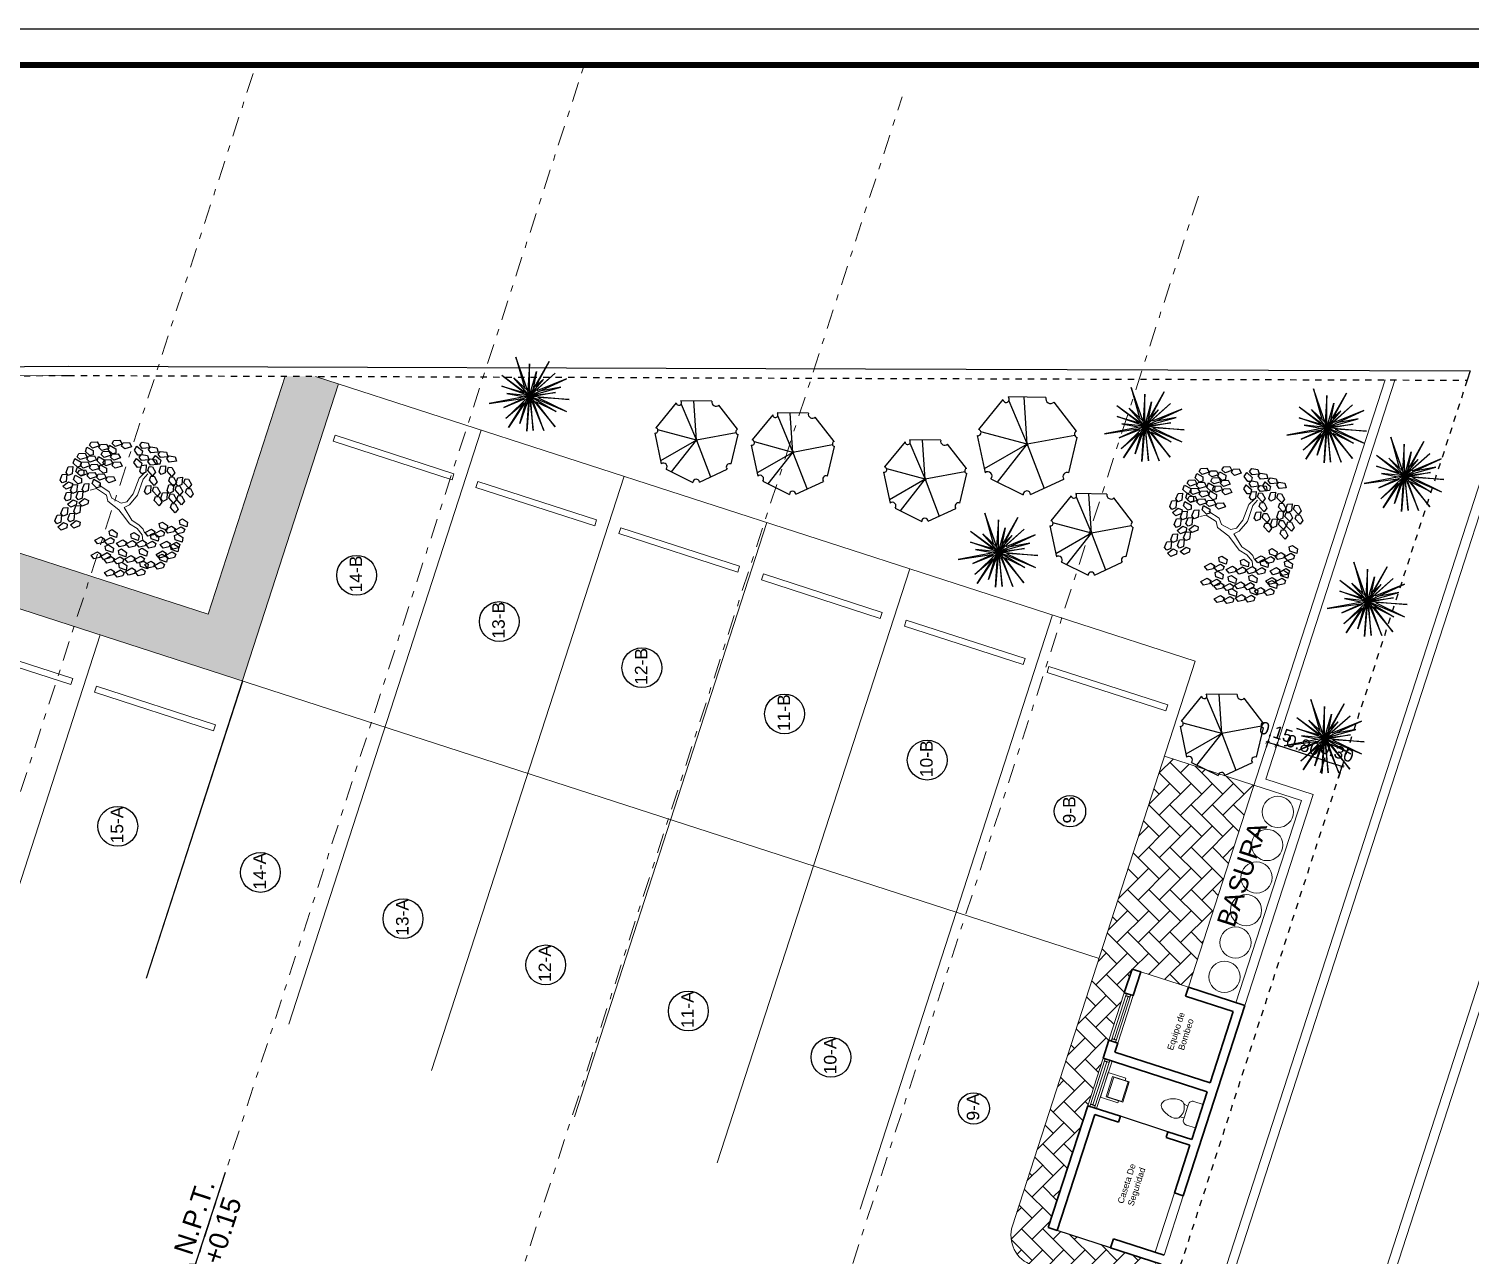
# Model space of a CAD drawing. Header units: feet. Extents: x 1019 to 2236, y -546 to 122.
# Drawn here: x 1103.38 to 1126.45, y -509.61 to -489.98 of the extents above; entities that cross this region are included whole.
import ezdxf

# ---------------------------------------------------------------- set-up
doc = ezdxf.new("R2010")
doc.units = ezdxf.units.FT
doc.header["$LTSCALE"] = 0.05
doc.header["$MEASUREMENT"] = 0
doc.linetypes.add('DASHDOT', pattern=[25.4, 12.7, -6.35, 0, -6.35])
doc.linetypes.add('HIDDEN', pattern=[9.525, 6.35, -3.175])
for name, color, linetype, lineweight in [('A-GENM', 8, 'Continuous', 9), ('A-WALL', 7, 'Continuous', 25), ('arq-pisos', 251, 'Continuous', 5), ('Dimension', 7, 'Continuous', 5), ('I-FURN', 8, 'Continuous', 0), ('MB', 8, 'Continuous', 20), ('None', 7, 'Continuous', 5), ('P-SANR-FIXT', 8, 'Continuous', 9), ('VUELOS', 8, 'HIDDEN', 0)]:
    doc.layers.add(name, color=color, linetype=linetype, lineweight=lineweight)
for name, color, linetype in [('DIM', 10, 'Continuous'), ('MARCO', 1, 'Continuous'), ('PERT-VENT', 8, 'Continuous'), ('PISO', 8, 'Continuous'), ('PISOS', 7, 'Continuous'), ('SOLAR', 2, 'DASHDOT'), ('TXT', 2, 'Continuous')]:
    doc.layers.add(name, color=color, linetype=linetype)
doc.layers.add('PLANTS', color=7, linetype='Continuous', true_color=0x005716)
doc.styles.add('ROMAND', font='arial.ttf')
doc.styles.get("Standard").update_dxf_attribs({"font": 'arial.ttf'})
doc.dimstyles.new('KEILY', dxfattribs={"dimtxt": 0.2, "dimasz": 0.06, "dimexe": 0.05, "dimexo": 0.2, "dimgap": 0.03, "dimtad": 1, "dimzin": 1, "dimdsep": 46, "dimtxsty": 'Standard', "dimblk": 'ARCHTICK', "dimcen": 2.5, "dimdle": 0.03, "dimclrd": 256, "dimclre": 256, "dimclrt": 7, "dimadec": 0, "dimazin": 0, "dimtfac": 1, "dimtmove": 2, "dimatfit": 3, "dimfxl": 0.2, "dimfxlon": 1, "dimtolj": 1, "dimtzin": 1, "dimarcsym": 0})
pattern_1 = [(135, (856.05644, -198.79704), (-0.33941125, 5e-17), [0.72, -0.24]), (225, (855.88674, -198.62733), (-0.33941125, 5e-17), [0.72, -0.24])]

# ---------------------------------------------------------------- blocks, each defined once
blk = doc.blocks.new('Arbol200')
at = {"color": 33, "linetype": 'Continuous'}
for p, q in [((-0.703, 0.327), (-0.864, 0.436)), ((-0.703, 0.427), (-0.856, 0.517)), ((-0.28, 0.372), (-0.703, 0.427)), ((0, 0.218), (-0.28, 0.372)), ((0.373, 0.354), (0.457, 0.554)), ((0.457, 0.554), (0.534, 0.672)), ((0.474, 0.309), (0.551, 0.526)), ((0.534, 0.672), (0.618, 0.726)), ((0.551, 0.526), (0.678, 0.681)), ((0.678, 0.681), (0.822, 0.726)), ((-0.288, 0.254), (-0.703, 0.327)), ((-0.059, 0.136), (-0.288, 0.254)), ((0, 0), (-0.059, 0.136)), ((0.093, 0.1), (0, 0.218)), ((0.093, 0.1), (0.373, 0.354)), ((0.178, -0.018), (0.339, 0.164)), ((0.339, 0.164), (0.474, 0.309)), ((-0.22, -0.345), (-0.339, -0.635)), ((-0.076, -0.254), (-0.22, -0.345)), ((0.017, -0.336), (-0.127, -0.399)), ((0, 0), (-0.076, -0.254)), ((0.178, -0.018), (0.017, -0.336)), ((-0.127, -0.399), (-0.237, -0.681)), ((-0.237, -0.681), (-0.17, -0.826))]:
    blk.add_line(p, q, dxfattribs=at)
at = {"layer": 'PLANTS', "linetype": 'Continuous'}
for p, q in [((-0.926, 1.555), (-0.808, 1.652)), ((-0.914, 1.468), (-0.926, 1.555)), ((-0.809, 1.454), (-0.914, 1.468)), ((-0.703, 1.601), (-0.809, 1.454)), ((-0.808, 1.652), (-0.703, 1.601)), ((-0.706, 1.374), (-0.588, 1.471)), ((-0.697, 1.644), (-0.579, 1.741)), ((-0.685, 1.556), (-0.697, 1.644)), ((-0.58, 1.542), (-0.685, 1.556)), ((-0.588, 1.471), (-0.483, 1.419)), ((-0.474, 1.69), (-0.58, 1.542)), ((-0.579, 1.741), (-0.474, 1.69)), ((-0.477, 1.463), (-0.359, 1.559)), ((-0.465, 1.375), (-0.477, 1.463)), ((-0.359, 1.559), (-0.253, 1.508)), ((-0.253, 1.508), (-0.359, 1.361)), ((0.091, 1.601), (0.15, 1.742)), ((0.143, 1.529), (0.091, 1.601)), ((0.243, 1.567), (0.143, 1.529)), ((0.15, 1.742), (0.267, 1.747)), ((0.267, 1.747), (0.243, 1.567)), ((0.294, 1.605), (0.335, 1.703)), ((0.409, 1.465), (0.294, 1.605)), ((0.321, 1.361), (0.361, 1.459)), ((0.335, 1.703), (0.423, 1.692)), ((0.361, 1.459), (0.449, 1.448)), ((0.486, 1.553), (0.409, 1.465)), ((0.423, 1.692), (0.486, 1.553)), ((0.489, 1.556), (0.548, 1.697)), ((0.541, 1.484), (0.489, 1.556)), ((0.641, 1.522), (0.541, 1.484)), ((0.548, 1.697), (0.665, 1.701)), ((0.665, 1.701), (0.641, 1.522)), ((0.692, 1.56), (0.733, 1.658)), ((0.808, 1.42), (0.692, 1.56)), ((0.733, 1.658), (0.821, 1.647)), ((0.752, 1.501), (0.81, 1.643)), ((0.804, 1.43), (0.752, 1.501)), ((0.903, 1.467), (0.804, 1.43)), ((0.884, 1.508), (0.808, 1.42)), ((0.81, 1.643), (0.927, 1.647)), ((0.821, 1.647), (0.884, 1.508)), ((0.927, 1.647), (0.903, 1.467)), ((0.955, 1.506), (0.995, 1.604)), ((1.07, 1.365), (0.955, 1.506)), ((0.995, 1.604), (1.083, 1.593)), ((1.147, 1.454), (1.07, 1.365)), ((1.083, 1.593), (1.147, 1.454)), ((-1.41, 1.113), (-1.305, 1.166)), ((-1.404, 0.961), (-1.41, 1.113)), ((-1.305, 1.166), (-1.252, 0.993)), ((-1.13, 1.083), (-1.012, 1.18)), ((-1.012, 1.18), (-0.906, 1.129)), ((-0.906, 1.129), (-1.012, 0.982)), ((-0.939, 1.391), (-0.759, 1.414)), ((-0.904, 1.279), (-0.939, 1.391)), ((-0.753, 1.259), (-0.904, 1.279)), ((-0.9, 1.172), (-0.782, 1.269)), ((-0.888, 1.084), (-0.9, 1.172)), ((-0.677, 1.218), (-0.783, 1.07)), ((-0.782, 1.269), (-0.677, 1.218)), ((-0.759, 1.414), (-0.697, 1.327)), ((-0.697, 1.327), (-0.753, 1.259)), ((-0.718, 1.209), (-0.538, 1.232)), ((-0.684, 1.097), (-0.718, 1.209)), ((-0.694, 1.286), (-0.706, 1.374)), ((-0.589, 1.272), (-0.694, 1.286)), ((-0.533, 1.077), (-0.684, 1.097)), ((-0.483, 1.419), (-0.589, 1.272)), ((-0.538, 1.232), (-0.477, 1.146)), ((-0.477, 1.146), (-0.533, 1.077)), ((-0.49, 1.091), (-0.31, 1.114)), ((-0.455, 0.979), (-0.49, 1.091)), ((-0.477, 1.256), (-0.359, 1.353)), ((-0.465, 1.168), (-0.477, 1.256)), ((-0.359, 1.361), (-0.465, 1.375)), ((-0.36, 1.154), (-0.465, 1.168)), ((-0.254, 1.301), (-0.36, 1.154)), ((-0.359, 1.353), (-0.254, 1.301)), ((-0.31, 1.114), (-0.248, 1.028)), ((-0.248, 1.345), (-0.13, 1.441)), ((-0.236, 1.257), (-0.248, 1.345)), ((-0.131, 1.243), (-0.236, 1.257)), ((-0.025, 1.39), (-0.131, 1.243)), ((-0.13, 1.441), (-0.025, 1.39)), ((0.269, 1.12), (0.328, 1.261)), ((0.321, 1.048), (0.269, 1.12)), ((0.436, 1.22), (0.321, 1.361)), ((0.328, 1.261), (0.445, 1.266)), ((0.445, 1.266), (0.421, 1.086)), ((0.513, 1.309), (0.436, 1.22)), ((0.449, 1.448), (0.513, 1.309)), ((0.472, 1.124), (0.513, 1.222)), ((0.587, 0.984), (0.472, 1.124)), ((0.513, 1.222), (0.601, 1.211)), ((0.583, 0.957), (0.641, 1.098)), ((0.601, 1.211), (0.664, 1.072)), ((0.641, 1.098), (0.758, 1.102)), ((0.719, 1.316), (0.76, 1.414)), ((0.834, 1.175), (0.719, 1.316)), ((0.758, 1.102), (0.734, 0.922)), ((0.76, 1.414), (0.848, 1.403)), ((0.911, 1.264), (0.834, 1.175)), ((0.848, 1.403), (0.911, 1.264)), ((0.982, 1.261), (1.022, 1.359)), ((1.097, 1.121), (0.982, 1.261)), ((1.022, 1.359), (1.11, 1.348)), ((1.059, 1.271), (1.118, 1.412)), ((1.111, 1.199), (1.059, 1.271)), ((1.173, 1.209), (1.097, 1.121)), ((1.11, 1.348), (1.173, 1.209)), ((1.211, 1.236), (1.111, 1.199)), ((1.118, 1.412), (1.235, 1.416)), ((1.235, 1.416), (1.211, 1.236)), ((1.262, 1.275), (1.303, 1.373)), ((1.377, 1.134), (1.262, 1.275)), ((1.289, 1.03), (1.329, 1.128)), ((1.303, 1.373), (1.391, 1.362)), ((1.329, 1.128), (1.418, 1.117)), ((1.454, 1.223), (1.377, 1.134)), ((1.391, 1.362), (1.454, 1.223)), ((1.418, 1.117), (1.481, 0.978)), ((-1.478, 0.877), (-1.373, 0.93)), ((-1.472, 0.725), (-1.478, 0.877)), ((-1.327, 0.917), (-1.404, 0.961)), ((-1.32, 0.756), (-1.395, 0.681)), ((-1.373, 0.93), (-1.32, 0.756)), ((-1.348, 0.615), (-1.258, 0.772)), ((-1.252, 0.993), (-1.327, 0.917)), ((-1.258, 0.772), (-1.152, 0.769)), ((-1.152, 0.769), (-1.131, 0.683)), ((-1.142, 0.919), (-0.962, 0.942)), ((-1.108, 0.807), (-1.142, 0.919)), ((-1.118, 0.995), (-1.13, 1.083)), ((-1.012, 0.982), (-1.118, 0.995)), ((-0.956, 0.787), (-1.108, 0.807)), ((-0.962, 0.942), (-0.9, 0.855)), ((-0.9, 0.855), (-0.956, 0.787)), ((-0.783, 1.07), (-0.888, 1.084)), ((-0.824, 0.691), (-0.706, 0.788)), ((-0.601, 0.737), (-0.707, 0.589)), ((-0.706, 0.788), (-0.601, 0.737)), ((-0.571, 0.82), (-0.452, 0.917)), ((-0.559, 0.732), (-0.571, 0.82)), ((-0.453, 0.718), (-0.559, 0.732)), ((-0.304, 0.959), (-0.455, 0.979)), ((-0.347, 0.866), (-0.453, 0.718)), ((-0.452, 0.917), (-0.347, 0.866)), ((-0.341, 0.909), (-0.223, 1.006)), ((-0.329, 0.821), (-0.341, 0.909)), ((-0.224, 0.807), (-0.329, 0.821)), ((-0.248, 1.028), (-0.304, 0.959)), ((-0.118, 0.954), (-0.224, 0.807)), ((-0.223, 1.006), (-0.118, 0.954)), ((0.421, 1.086), (0.321, 1.048)), ((0.499, 0.88), (0.539, 0.978)), ((0.614, 0.739), (0.499, 0.88)), ((0.539, 0.978), (0.627, 0.967)), ((0.635, 0.885), (0.583, 0.957)), ((0.664, 1.072), (0.587, 0.984)), ((0.691, 0.828), (0.614, 0.739)), ((0.627, 0.967), (0.691, 0.828)), ((0.734, 0.922), (0.635, 0.885)), ((0.785, 0.961), (0.826, 1.059)), ((0.901, 0.821), (0.785, 0.961)), ((0.812, 0.716), (0.853, 0.815)), ((0.826, 1.059), (0.914, 1.048)), ((0.853, 0.815), (0.941, 0.804)), ((0.977, 0.909), (0.901, 0.821)), ((0.914, 1.048), (0.977, 0.909)), ((0.941, 0.804), (1.004, 0.665)), ((1.015, 0.748), (1.073, 0.889)), ((1.067, 0.676), (1.015, 0.748)), ((1.073, 0.889), (1.19, 0.894)), ((1.19, 0.894), (1.166, 0.714)), ((1.218, 0.752), (1.258, 0.85)), ((1.333, 0.612), (1.218, 0.752)), ((1.258, 0.85), (1.346, 0.839)), ((1.404, 0.89), (1.289, 1.03)), ((1.321, 0.829), (1.38, 0.97)), ((1.373, 0.757), (1.321, 0.829)), ((1.346, 0.839), (1.409, 0.7)), ((1.473, 0.795), (1.373, 0.757)), ((1.38, 0.97), (1.497, 0.975)), ((1.481, 0.978), (1.404, 0.89)), ((1.497, 0.975), (1.473, 0.795)), ((1.524, 0.833), (1.565, 0.932)), ((1.639, 0.693), (1.524, 0.833)), ((1.565, 0.932), (1.653, 0.921)), ((1.716, 0.782), (1.639, 0.693)), ((1.653, 0.921), (1.716, 0.782)), ((-1.613, 0.378), (-1.509, 0.431)), ((-1.608, 0.225), (-1.613, 0.378)), ((-1.545, 0.614), (-1.441, 0.667)), ((-1.539, 0.462), (-1.545, 0.614)), ((-1.462, 0.418), (-1.539, 0.462)), ((-1.509, 0.431), (-1.456, 0.257)), ((-1.395, 0.681), (-1.472, 0.725)), ((-1.387, 0.493), (-1.462, 0.418)), ((-1.441, 0.667), (-1.387, 0.493)), ((-1.239, 0.575), (-1.348, 0.615)), ((-1.308, 0.423), (-1.204, 0.476)), ((-1.303, 0.271), (-1.308, 0.423)), ((-1.24, 0.66), (-1.136, 0.712)), ((-1.235, 0.507), (-1.24, 0.66)), ((-1.131, 0.683), (-1.239, 0.575)), ((-1.157, 0.463), (-1.235, 0.507)), ((-1.204, 0.476), (-1.151, 0.302)), ((-1.083, 0.539), (-1.157, 0.463)), ((-1.136, 0.712), (-1.083, 0.539)), ((-1.066, 0.438), (-0.886, 0.461)), ((-1.032, 0.326), (-1.066, 0.438)), ((-1.053, 0.602), (-0.935, 0.699)), ((-1.042, 0.514), (-1.053, 0.602)), ((-0.936, 0.501), (-1.042, 0.514)), ((-0.83, 0.648), (-0.936, 0.501)), ((-0.935, 0.699), (-0.83, 0.648)), ((-0.886, 0.461), (-0.824, 0.374)), ((-0.824, 0.374), (-0.88, 0.305)), ((-0.812, 0.603), (-0.824, 0.691)), ((-0.707, 0.589), (-0.812, 0.603)), ((-0.583, 0.655), (-0.403, 0.678)), ((-0.549, 0.544), (-0.583, 0.655)), ((-0.397, 0.523), (-0.549, 0.544)), ((-0.403, 0.678), (-0.341, 0.592)), ((-0.341, 0.592), (-0.397, 0.523)), ((0.667, 0.467), (0.726, 0.608)), ((0.719, 0.395), (0.667, 0.467)), ((0.819, 0.432), (0.719, 0.395)), ((0.726, 0.608), (0.843, 0.612)), ((0.927, 0.576), (0.812, 0.716)), ((0.843, 0.612), (0.819, 0.432)), ((0.87, 0.471), (0.911, 0.569)), ((0.985, 0.33), (0.87, 0.471)), ((0.911, 0.569), (0.999, 0.558)), ((1.004, 0.665), (0.927, 0.576)), ((1.062, 0.419), (0.985, 0.33)), ((0.999, 0.558), (1.062, 0.419)), ((1.166, 0.714), (1.067, 0.676)), ((1.133, 0.24), (1.192, 0.381)), ((1.192, 0.381), (1.309, 0.385)), ((1.244, 0.508), (1.285, 0.606)), ((1.36, 0.367), (1.244, 0.508)), ((1.285, 0.606), (1.373, 0.595)), ((1.309, 0.385), (1.285, 0.205)), ((1.409, 0.7), (1.333, 0.612)), ((1.436, 0.456), (1.36, 0.367)), ((1.373, 0.595), (1.436, 0.456)), ((1.455, 0.312), (1.514, 0.453)), ((1.514, 0.453), (1.631, 0.458)), ((1.551, 0.589), (1.591, 0.687)), ((1.666, 0.449), (1.551, 0.589)), ((1.591, 0.687), (1.679, 0.676)), ((1.631, 0.458), (1.607, 0.278)), ((1.658, 0.316), (1.699, 0.415)), ((1.743, 0.537), (1.666, 0.449)), ((1.679, 0.676), (1.743, 0.537)), ((1.699, 0.415), (1.787, 0.403)), ((1.787, 0.403), (1.85, 0.264)), ((-1.53, 0.182), (-1.608, 0.225)), ((-1.456, 0.257), (-1.53, 0.182)), ((-1.484, 0.116), (-1.393, 0.273)), ((-1.374, 0.075), (-1.484, 0.116)), ((-1.393, 0.273), (-1.287, 0.27)), ((-1.266, 0.184), (-1.374, 0.075)), ((-1.225, 0.227), (-1.303, 0.271)), ((-1.287, 0.27), (-1.266, 0.184)), ((-1.151, 0.302), (-1.225, 0.227)), ((-1.179, 0.161), (-1.088, 0.318)), ((-1.069, 0.121), (-1.179, 0.161)), ((-1.088, 0.318), (-0.982, 0.315)), ((-0.961, 0.229), (-1.069, 0.121)), ((-0.88, 0.305), (-1.032, 0.326)), ((-0.982, 0.315), (-0.961, 0.229)), ((0.701, -0.087), (0.76, 0.054)), ((0.76, 0.054), (0.877, 0.058)), ((0.877, 0.058), (0.853, -0.122)), ((0.897, 0.226), (0.938, 0.324)), ((1.012, 0.086), (0.897, 0.226)), ((0.904, -0.083), (0.945, 0.015)), ((0.938, 0.324), (1.026, 0.313)), ((0.945, 0.015), (1.033, 0.004)), ((1.089, 0.174), (1.012, 0.086)), ((1.026, 0.313), (1.089, 0.174)), ((1.033, 0.004), (1.096, -0.135)), ((1.091, -0.105), (1.149, 0.036)), ((1.185, 0.168), (1.133, 0.24)), ((1.149, 0.036), (1.266, 0.04)), ((1.285, 0.205), (1.185, 0.168)), ((1.266, 0.04), (1.242, -0.14)), ((1.336, 0.244), (1.377, 0.342)), ((1.451, 0.104), (1.336, 0.244)), ((1.363, -0.001), (1.403, 0.098)), ((1.377, 0.342), (1.465, 0.331)), ((1.403, 0.098), (1.491, 0.086)), ((1.528, 0.192), (1.451, 0.104)), ((1.507, 0.24), (1.455, 0.312)), ((1.465, 0.331), (1.528, 0.192)), ((1.491, 0.086), (1.555, -0.053)), ((1.607, 0.278), (1.507, 0.24)), ((1.773, 0.176), (1.658, 0.316)), ((1.685, 0.072), (1.725, 0.17)), ((1.8, -0.068), (1.685, 0.072)), ((1.725, 0.17), (1.813, 0.159)), ((1.85, 0.264), (1.773, 0.176)), ((1.877, 0.02), (1.8, -0.068)), ((1.813, 0.159), (1.877, 0.02)), ((-1.553, -0.335), (-1.463, -0.262)), ((-1.516, -0.483), (-1.553, -0.335)), ((-1.537, -0.09), (-1.446, -0.016)), ((-1.499, -0.238), (-1.537, -0.09)), ((-1.414, -0.264), (-1.499, -0.238)), ((-1.463, -0.262), (-1.374, -0.42)), ((-1.446, -0.016), (-1.357, -0.175)), ((-1.357, -0.175), (-1.414, -0.264)), ((-1.206, -0.308), (-1.116, -0.234)), ((-1.169, -0.456), (-1.206, -0.308)), ((-1.116, -0.234), (-1.027, -0.392)), ((-1.012, -0.226), (-0.921, -0.152)), ((-0.974, -0.374), (-1.012, -0.226)), ((-0.921, -0.152), (-0.832, -0.311)), ((-0.832, -0.311), (-0.889, -0.4)), ((-0.622, -0.317), (-0.531, -0.243)), ((-0.584, -0.465), (-0.622, -0.317)), ((-0.531, -0.243), (-0.442, -0.402)), ((0.753, -0.159), (0.701, -0.087)), ((0.853, -0.122), (0.753, -0.159)), ((1.019, -0.223), (0.904, -0.083)), ((0.931, -0.328), (0.971, -0.229)), ((1.046, -0.468), (0.931, -0.328)), ((0.971, -0.229), (1.059, -0.24)), ((1.096, -0.135), (1.019, -0.223)), ((1.059, -0.24), (1.123, -0.379)), ((1.143, -0.177), (1.091, -0.105)), ((1.242, -0.14), (1.143, -0.177)), ((1.294, -0.101), (1.334, -0.003)), ((1.409, -0.241), (1.294, -0.101)), ((1.321, -0.346), (1.361, -0.247)), ((1.436, -0.486), (1.321, -0.346)), ((1.334, -0.003), (1.422, -0.014)), ((1.361, -0.247), (1.449, -0.259)), ((1.478, -0.141), (1.363, -0.001)), ((1.485, -0.153), (1.409, -0.241)), ((1.422, -0.014), (1.485, -0.153)), ((1.449, -0.259), (1.512, -0.398)), ((1.555, -0.053), (1.478, -0.141)), ((-1.431, -0.51), (-1.516, -0.483)), ((-1.374, -0.42), (-1.431, -0.51)), ((-1.384, -0.644), (-1.293, -0.57)), ((-1.347, -0.792), (-1.384, -0.644)), ((-1.372, -0.564), (-1.316, -0.391)), ((-1.256, -0.58), (-1.372, -0.564)), ((-1.316, -0.391), (-1.212, -0.372)), ((-1.293, -0.57), (-1.205, -0.728)), ((-1.173, -0.452), (-1.256, -0.58)), ((-1.223, -0.553), (-1.132, -0.479)), ((-1.185, -0.701), (-1.223, -0.553)), ((-1.212, -0.372), (-1.173, -0.452)), ((-1.1, -0.727), (-1.185, -0.701)), ((-1.084, -0.482), (-1.169, -0.456)), ((-1.132, -0.479), (-1.043, -0.638)), ((-1.043, -0.638), (-1.1, -0.727)), ((-1.027, -0.392), (-1.084, -0.482)), ((-1.041, -0.782), (-0.986, -0.609)), ((-1.028, -0.471), (-0.937, -0.398)), ((-0.99, -0.619), (-1.028, -0.471)), ((-0.906, -0.646), (-0.99, -0.619)), ((-0.986, -0.609), (-0.882, -0.59)), ((-0.889, -0.4), (-0.974, -0.374)), ((-0.937, -0.398), (-0.849, -0.556)), ((-0.843, -0.67), (-0.925, -0.798)), ((-0.849, -0.556), (-0.906, -0.646)), ((-0.882, -0.59), (-0.843, -0.67)), ((-0.846, -0.7), (-0.791, -0.527)), ((-0.731, -0.716), (-0.846, -0.7)), ((-0.842, -0.78), (-0.751, -0.706)), ((-0.791, -0.527), (-0.687, -0.508)), ((-0.751, -0.706), (-0.663, -0.864)), ((-0.648, -0.588), (-0.731, -0.716)), ((-0.687, -0.508), (-0.648, -0.588)), ((-0.639, -0.562), (-0.548, -0.489)), ((-0.601, -0.71), (-0.639, -0.562)), ((-0.63, -0.798), (-0.539, -0.724)), ((-0.516, -0.736), (-0.601, -0.71)), ((-0.499, -0.491), (-0.584, -0.465)), ((-0.548, -0.489), (-0.459, -0.647)), ((-0.539, -0.724), (-0.451, -0.883)), ((-0.459, -0.647), (-0.516, -0.736)), ((-0.442, -0.402), (-0.499, -0.491)), ((-0.457, -0.791), (-0.401, -0.618)), ((-0.401, -0.618), (-0.297, -0.599)), ((-0.258, -0.679), (-0.341, -0.807)), ((-0.297, -0.599), (-0.258, -0.679)), ((1.123, -0.379), (1.046, -0.468)), ((1.512, -0.398), (1.436, -0.486)), ((-1.401, -0.889), (-1.31, -0.815)), ((-1.363, -1.037), (-1.401, -0.889)), ((-1.278, -1.063), (-1.363, -1.037)), ((-1.262, -0.818), (-1.347, -0.792)), ((-1.31, -0.815), (-1.221, -0.974)), ((-1.221, -0.974), (-1.278, -1.063)), ((-1.205, -0.728), (-1.262, -0.818)), ((-1.219, -1.118), (-1.164, -0.945)), ((-1.164, -0.945), (-1.059, -0.926)), ((-1.021, -1.006), (-1.103, -1.134)), ((-1.059, -0.926), (-1.021, -1.006)), ((-1.054, -1.134), (-0.963, -1.06)), ((-0.925, -0.798), (-1.041, -0.782)), ((-1.037, -0.889), (-0.946, -0.815)), ((-0.999, -1.037), (-1.037, -0.889)), ((-0.915, -1.063), (-0.999, -1.037)), ((-0.963, -1.06), (-0.874, -1.219)), ((-0.946, -0.815), (-0.857, -0.973)), ((-0.857, -0.973), (-0.915, -1.063)), ((-0.859, -1.025), (-0.768, -0.951)), ((-0.821, -1.173), (-0.859, -1.025)), ((-0.804, -0.928), (-0.842, -0.78)), ((-0.72, -0.954), (-0.804, -0.928)), ((-0.768, -0.951), (-0.679, -1.11)), ((-0.663, -0.864), (-0.72, -0.954)), ((-0.677, -1.254), (-0.622, -1.081)), ((-0.647, -1.043), (-0.556, -0.97)), ((-0.609, -1.191), (-0.647, -1.043)), ((-0.593, -0.946), (-0.63, -0.798)), ((-0.622, -1.081), (-0.517, -1.062)), ((-0.508, -0.972), (-0.593, -0.946)), ((-0.556, -0.97), (-0.467, -1.128)), ((-0.517, -1.062), (-0.479, -1.142)), ((-0.451, -0.883), (-0.508, -0.972)), ((-0.341, -0.807), (-0.457, -0.791)), ((-0.41, -1.099), (-0.305, -1.08)), ((-0.327, -0.888), (-0.146, -0.871)), ((-0.296, -1.001), (-0.327, -0.888)), ((-0.305, -1.08), (-0.267, -1.16)), ((-0.146, -1.026), (-0.296, -1.001)), ((-0.146, -0.871), (-0.087, -0.959)), ((-0.087, -0.959), (-0.146, -1.026)), ((-0.109, -1.002), (0.072, -0.985)), ((-0.079, -1.115), (-0.109, -1.002)), ((0.068, -0.921), (0.093, -0.817)), ((0.204, -1.041), (0.068, -0.921)), ((0.072, -0.985), (0.13, -1.073)), ((0.13, -1.073), (0.072, -1.14)), ((0.093, -0.817), (0.182, -0.814)), ((0.182, -0.814), (0.266, -0.942)), ((0.266, -0.942), (0.204, -1.041)), ((0.258, -0.988), (0.438, -0.97)), ((0.288, -1.1), (0.258, -0.988)), ((0.438, -0.97), (0.497, -1.059)), ((0.497, -1.059), (0.439, -1.126)), ((0.475, -1.102), (0.656, -1.085)), ((0.653, -1.02), (0.677, -0.917)), ((0.789, -1.141), (0.653, -1.02)), ((0.656, -1.085), (0.715, -1.173)), ((0.677, -0.917), (0.766, -0.914)), ((0.766, -0.914), (0.85, -1.042)), ((0.85, -1.042), (0.789, -1.141)), ((-1.103, -1.134), (-1.219, -1.118)), ((-1.016, -1.282), (-1.054, -1.134)), ((-0.931, -1.308), (-1.016, -1.282)), ((-0.874, -1.219), (-0.931, -1.308)), ((-0.872, -1.363), (-0.817, -1.19)), ((-0.756, -1.379), (-0.872, -1.363)), ((-0.736, -1.199), (-0.821, -1.173)), ((-0.817, -1.19), (-0.712, -1.171)), ((-0.674, -1.251), (-0.756, -1.379)), ((-0.679, -1.11), (-0.736, -1.199)), ((-0.712, -1.171), (-0.674, -1.251)), ((-0.561, -1.27), (-0.677, -1.254)), ((-0.666, -1.369), (-0.485, -1.352)), ((-0.635, -1.482), (-0.666, -1.369)), ((-0.524, -1.218), (-0.609, -1.191)), ((-0.479, -1.142), (-0.561, -1.27)), ((-0.467, -1.128), (-0.524, -1.218)), ((-0.485, -1.352), (-0.426, -1.44)), ((-0.426, -1.44), (-0.485, -1.507)), ((-0.465, -1.272), (-0.41, -1.099)), ((-0.349, -1.288), (-0.465, -1.272)), ((-0.267, -1.16), (-0.349, -1.288)), ((-0.271, -1.402), (-0.246, -1.298)), ((-0.135, -1.522), (-0.271, -1.402)), ((-0.246, -1.298), (-0.157, -1.295)), ((-0.242, -1.169), (-0.061, -1.152)), ((-0.212, -1.282), (-0.242, -1.169)), ((-0.061, -1.307), (-0.212, -1.282)), ((-0.157, -1.295), (-0.073, -1.423)), ((-0.073, -1.423), (-0.135, -1.522)), ((0.072, -1.14), (-0.079, -1.115)), ((-0.061, -1.152), (-0.003, -1.24)), ((-0.003, -1.24), (-0.061, -1.307)), ((-0.024, -1.283), (0.156, -1.266)), ((0.006, -1.396), (-0.024, -1.283)), ((0.157, -1.421), (0.006, -1.396)), ((0.153, -1.202), (0.178, -1.099)), ((0.289, -1.322), (0.153, -1.202)), ((0.156, -1.266), (0.215, -1.355)), ((0.215, -1.355), (0.157, -1.421)), ((0.178, -1.099), (0.266, -1.096)), ((0.266, -1.096), (0.351, -1.223)), ((0.439, -1.126), (0.288, -1.1)), ((0.351, -1.223), (0.289, -1.322)), ((0.368, -1.296), (0.549, -1.279)), ((0.398, -1.409), (0.368, -1.296)), ((0.549, -1.434), (0.398, -1.409)), ((0.506, -1.215), (0.475, -1.102)), ((0.656, -1.24), (0.506, -1.215)), ((0.549, -1.279), (0.607, -1.367)), ((0.607, -1.367), (0.549, -1.434)), ((0.586, -1.41), (0.766, -1.393)), ((0.616, -1.523), (0.586, -1.41)), ((0.715, -1.173), (0.656, -1.24)), ((0.763, -1.329), (0.788, -1.226)), ((0.899, -1.449), (0.763, -1.329)), ((0.766, -1.393), (0.825, -1.482)), ((0.788, -1.226), (0.876, -1.223)), ((0.876, -1.223), (0.961, -1.35)), ((0.961, -1.35), (0.899, -1.449)), ((-0.485, -1.507), (-0.635, -1.482)), ((-0.448, -1.483), (-0.267, -1.466)), ((-0.418, -1.596), (-0.448, -1.483)), ((-0.267, -1.621), (-0.418, -1.596)), ((-0.267, -1.466), (-0.209, -1.554)), ((-0.209, -1.554), (-0.267, -1.621)), ((0.767, -1.549), (0.616, -1.523)), ((0.825, -1.482), (0.767, -1.549))]:
    blk.add_line(p, q, dxfattribs=at)
blk = doc.blocks.new('ARBOL4')
at = {"layer": 'PLANTS'}
for p, q in [((-0.215225, 0.439234), (-0.445698, 0.173788)), ((-0.172006, 0.430212), (0, 0)), ((0.18998, 0.442934), (-0.157772, 0.457476)), ((0.465439, 0.126688), (0.258534, 0.409628)), ((0, 0), (0.381619, 0.241316)), ((-0.474293, 0.087687), (-0.409359, -0.263952)), ((0.392021, -0.274733), (0.48214, 0.055782)), ((0, 0), (-0.436626, -0.116299)), ((-0.37373, -0.251589), (0, 0)), ((0, 0), (-0.030926, -0.456175)), ((0.410256, -0.207857), (0, 0)), ((0, 0), (0.311329, -0.356352)), ((-0.375843, -0.309965), (-0.049034, -0.484529)), ((0.011921, -0.485418), (0.345337, -0.341692))]:
    blk.add_line(p, q, dxfattribs=at)
for centre, radius, start, end in [((-0.189074, 0.45647), 0.031319, 213.386078, 1.840691), ((0.228399, 0.434803), 0.03927, 168.050674, 320.127319), ((-0.47347, 0.135212), 0.047533, 269.007996, 54.248581), ((0, 0), 0.01, 0, 180), ((0.474388, 0.091377), 0.036427, 104.220505, 282.287354), ((0, 0), 0.01, 180, 0), ((-0.383672, -0.280455), 0.030531, 284.858551, 147.280869), ((0.371318, -0.310052), 0.04094, 59.622765, 230.608597), ((-0.018543, -0.484042), 0.030495, 357.413361, 180.915833)]:
    blk.add_arc(centre, radius, start, end, dxfattribs=at)
blk = doc.blocks.new('A$C7FF54E45')
at = {"layer": 'SOLAR', "linetype": 'Continuous', "ltscale": 0.15}
blk.add_lwpolyline([(66.124, 33.191), (34.853, 30.693), (7.642, 28.496), (3.32, 28.119), (3.338, 28.271), (7.63, 28.645), (34.841, 30.843), (66.26, 33.352), (68.078, 13.246), (60.53, 11.749), (47.102, 9.086), (34.373, 6.546), (24.073, 4.557), (22.007, 4.131), (9.481, 1.696), (-0.018, -0.156), (0, 0)], dxfattribs=at)
at = {"layer": 'SOLAR', "ltscale": 0.03}
blk.add_lwpolyline([(3.342, 28.196), (7.636, 28.57), (34.847, 30.768), (66.118, 33.265), (67.917, 13.367), (60.501, 11.896), (47.073, 9.233), (34.344, 6.693), (24.044, 4.704), (21.978, 4.278), (9.452, 1.843), (0, 0), (3.328, 28.184)], dxfattribs=at)
blk = doc.blocks.new('bath_sink_6127 - bath_sink_6127-V2-Nivel 1')
at = {"layer": 'I-FURN'}
for p, q in [((0.293, 0.297), (-0.127, 0.297)), ((-0.127, 0.297), (-0.127, -0.29)), ((0.395, 0.244), (-0.005, 0.244)), ((-0.005, 0.244), (-0.005, -0.245)), ((0.025, -0.234), (0.025, 0.233)), ((0.025, 0.233), (0.369, 0.233)), ((0.293, 0.244), (0.293, 0.297)), ((0.369, 0.233), (0.369, -0.234)), ((0.395, -0.245), (0.395, 0.244)), ((0.293, -0.29), (-0.127, -0.29)), ((-0.005, -0.245), (0.395, -0.245)), ((0.369, -0.234), (0.025, -0.234)), ((0.293, -0.29), (0.293, -0.245))]:
    blk.add_line(p, q, dxfattribs=at)
blk = doc.blocks.new('Toilet_-_Tank_-_3D_4840 - 17_ High_ Seat Not Visible-536545-Nivel 1')
at = {"layer": 'P-SANR-FIXT'}
for p, q in [((0.248, 0.489), (-0.248, 0.489)), ((-0.248, 0.489), (-0.248, 0.298)), ((0.248, 0.298), (0.248, 0.489)), ((-0.159, 0.21), (-0.123, 0.21)), ((-0.123, 0.21), (-0.132, 0.127)), ((-0.123, 0.21), (0.123, 0.21)), ((0.132, 0.127), (0.123, 0.21)), ((0.123, 0.21), (0.159, 0.21))]:
    blk.add_line(p, q, dxfattribs=at)
for centre, radius, start, end in [((-0.159, 0.298), 0.0889, 180, 270), ((0.159, 0.298), 0.0889, 270, 360), ((-0.023, 0.008), 0.167, 151.0596, 182.709), ((-0.083, 0.041), 0.0995, 119.8981, 151.0596), ((0, -0.104), 0.266, 90.1019, 119.8981), ((0, -0.104), 0.266, 60.1019, 89.8981), ((0.083, 0.041), 0.0995, 28.9404, 60.1019), ((0.023, 0.008), 0.167, 357.291, 28.9404), ((0.25, 0.021), 0.441, 182.709, 218.5058), ((0.011, -0.169), 0.136, 218.5058, 265.219), ((-0.011, -0.169), 0.136, 274.781, 321.4942), ((-0.25, 0.021), 0.441, 321.4942, 357.291)]:
    blk.add_arc(centre, radius, start, end, dxfattribs=at)
blk = doc.blocks.new('A$C1B2B4060')
at = {"layer": 'PERT-VENT', "lineweight": 15}
for p, q in [((0, 0.15), (0.8, 0.15)), ((0, 0.113), (0.8, 0.113)), ((0, 0.037), (0.8, 0.037)), ((0, 0), (0.8, 0)), ((0.037, 0.075), (0.762, 0.075))]:
    blk.add_line(p, q, dxfattribs=at)
at = {"layer": 'PERT-VENT'}
for p, q in [((0.037, 0.037), (0.037, 0.113)), ((0.762, 0.037), (0.762, 0.113))]:
    blk.add_line(p, q, dxfattribs=at)
blk = doc.blocks.new('T36')
at = {"color": 86, "linetype": 'Continuous'}
for p, q in [((-0.003, -0.009), (-0.294, 0.392)), ((-0.294, 0.392), (-0.079, 0.067)), ((-0.003, -0.009), (-0.054, 0.472)), ((-0.054, 0.472), (-0.003, 0.092)), ((-0.003, -0.009), (0.098, 0.472)), ((-0.003, 0.092), (0.098, 0.472)), ((-0.003, -0.009), (0.307, 0.369)), ((0.307, 0.369), (0.053, 0.08)), ((-0.003, -0.009), (-0.333, 0.244)), ((-0.333, 0.244), (-0.029, 0.016)), ((-0.003, -0.009), (-0.181, 0.345)), ((-0.181, 0.345), (-0.083, 0.101)), ((-0.003, -0.009), (-0.105, 0.295)), ((-0.105, 0.295), (-0.011, 0.059)), ((-0.003, -0.009), (0.123, 0.345)), ((-0.003, -0.009), (0.377, 0.244)), ((0.377, 0.244), (0.047, 0.041)), ((0.123, 0.345), (0.053, 0.08)), ((-0.003, -0.009), (-0.46, 0.143)), ((-0.46, 0.143), (-0.13, 0.041)), ((-0.003, -0.009), (-0.308, 0.016)), ((-0.308, 0.016), (-0.079, 0.016)), ((-0.003, -0.009), (-0.232, 0.117)), ((-0.232, 0.117), (-0.13, 0.041)), ((-0.003, -0.009), (0.402, 0.117)), ((-0.003, -0.009), (0.427, 0.041)), ((0.402, 0.117), (0.047, 0.016)), ((0.427, 0.041), (0.047, -0.009)), ((-0.003, -0.009), (-0.434, -0.263)), ((-0.434, -0.263), (-0.089, -0.09)), ((-0.003, -0.009), (-0.384, -0.085)), ((-0.384, -0.085), (-0.059, -0.042)), ((-0.003, -0.009), (-0.181, -0.39)), ((-0.003, -0.009), (-0.181, -0.238)), ((-0.181, -0.238), (-0.059, -0.042)), ((-0.029, -0.085), (-0.181, -0.39)), ((-0.003, -0.009), (-0.054, -0.364)), ((-0.054, -0.364), (-0.029, -0.085)), ((-0.003, -0.009), (0.183, -0.472)), ((-0.003, -0.009), (0.427, -0.187)), ((-0.003, -0.009), (0.022, -0.288)), ((-0.003, -0.009), (0.351, -0.06)), ((-0.003, -0.009), (0.199, -0.288)), ((-0.003, -0.009), (0.326, -0.238)), ((0.022, -0.288), (0.022, -0.085)), ((0.199, -0.288), (0.047, -0.06)), ((0.183, -0.472), (0.047, -0.085)), ((0.351, -0.06), (0.073, -0.035)), ((0.427, -0.187), (0.098, -0.06)), ((0.098, -0.06), (0.326, -0.238))]:
    blk.add_line(p, q, dxfattribs=at)
blk = doc.blocks.new('Arbol222')
at = {"layer": 'PLANTS', "lineweight": 15, "xscale": 1.5, "yscale": 1.5, "zscale": 1.5}
blk.add_blockref('T36', (0.005, 0.014), dxfattribs=at)
blk = doc.blocks.new('A$C04841795')
at = {"ltscale": 45}
h = blk.add_hatch(color=256, dxfattribs=at)
h.dxf.hatch_style = 1
h.paths.add_polyline_path([(0.179, 0.249), (0.179, 0.154), (0.274, 0.154, 0.414214)])
h.paths.add_polyline_path([(0.179, 0.154), (0.083, 0.154, 0.414214), (0.179, 0.058)])
at = {"layer": 'TXT', "ltscale": 45}
for p, q in [((0.179, 0), (0.179, 0.308)), ((0, 0.154), (1.087, 0.154))]:
    blk.add_line(p, q, dxfattribs=at)
blk.add_circle((0.179, 0.154), 0.0956, dxfattribs=at)
blk = doc.blocks.new('_ArchTick')
at = {"color": 0, "linetype": 'ByBlock', "const_width": 0.15}
blk.add_lwpolyline([(-0.5, -0.5), (0.5, 0.5)], dxfattribs=at)
blk = doc.blocks.new('*D127')
at = {"layer": 'Defpoints', "color": 0, "transparency": 16777216}
for p in [(1124.402, -501.786), (1123.94, -502.239), (1124.225, -502.331)]:
    blk.add_point(p, dxfattribs=at)
at = {"layer": 'DIM', "lineweight": -2, "transparency": 16777216}
for p, q in [((1124.055, -501.884), (1124.132, -501.646)), ((1124.088, -501.685), (1124.43, -501.796)), ((1124.34, -501.977), (1124.417, -501.739))]:
    blk.add_line(p, q, dxfattribs=at)
at = {"layer": 'DIM', "lineweight": -2, "transparency": 16777216, "xscale": 0.06, "yscale": 0.06, "zscale": 0.06}
for p, rotation in [((1124.116, -501.694), 162.0570126603483), ((1124.402, -501.786), 342.0570126603483)]:
    blk.add_blockref('_ArchTick', p, dxfattribs=dict(at, rotation=rotation))
at = {"layer": 'DIM', "color": 7, "transparency": 16777216, "insert": (1124.32, -501.552), "char_height": 0.2, "attachment_point": 5, "rotation": 342.057}
blk.add_mtext('\\A1;0.30', dxfattribs=at)
blk = doc.blocks.new('*D128')
at = {"layer": 'Defpoints', "color": 0, "transparency": 16777216}
for p in [(1123.355, -501.447), (1123.281, -501.677), (1123.94, -502.239)]:
    blk.add_point(p, dxfattribs=at)
at = {"layer": 'DIM', "lineweight": -2, "transparency": 16777216}
for p, q in [((1124.145, -501.703), (1123.327, -501.438)), ((1123.342, -501.487), (1123.371, -501.4)), ((1124.055, -501.884), (1124.132, -501.646))]:
    blk.add_line(p, q, dxfattribs=at)
at = {"layer": 'DIM', "lineweight": -2, "transparency": 16777216, "xscale": 0.06, "yscale": 0.06, "zscale": 0.06}
for p, rotation in [((1123.355, -501.447), 162.0570126603541), ((1124.116, -501.694), 342.0570126603541)]:
    blk.add_blockref('_ArchTick', p, dxfattribs=dict(at, rotation=rotation))
at = {"layer": 'DIM', "color": 7, "transparency": 16777216, "insert": (1123.776, -501.445), "char_height": 0.2, "attachment_point": 5, "rotation": 342.057}
blk.add_mtext('\\A1;0.80', dxfattribs=at)
blk = doc.blocks.new('*D129')
at = {"layer": 'Defpoints', "color": 0, "transparency": 16777216}
for p in [(1123.212, -501.401), (1123.128, -501.662), (1123.281, -501.677)]:
    blk.add_point(p, dxfattribs=at)
at = {"layer": 'DIM', "lineweight": -2, "transparency": 16777216}
for p, q in [((1123.384, -501.457), (1123.184, -501.392)), ((1123.19, -501.471), (1123.228, -501.354)), ((1123.342, -501.487), (1123.371, -501.4))]:
    blk.add_line(p, q, dxfattribs=at)
at = {"layer": 'DIM', "lineweight": -2, "transparency": 16777216, "xscale": 0.06, "yscale": 0.06, "zscale": 0.06}
for p, rotation in [((1123.212, -501.401), 162.0570126603541), ((1123.355, -501.447), 342.0570126603541)]:
    blk.add_blockref('_ArchTick', p, dxfattribs=dict(at, rotation=rotation))
at = {"layer": 'DIM', "color": 7, "transparency": 16777216, "insert": (1123.345, -501.237), "char_height": 0.2, "attachment_point": 5, "rotation": 342.057}
blk.add_mtext('\\A1;0.15', dxfattribs=at)

msp = doc.modelspace()

# ---------------------------------------------------------------- hatches: boundary and pattern name
at = {"layer": 'arq-pisos'}
h = msp.add_hatch(dxfattribs=at)
h.set_pattern_fill('AR-HBONE', color=256, scale=0.06, angle=90)
h.set_pattern_definition(pattern_1)
edge = h.paths.add_edge_path()
edge.add_line((1079.731, -513.492), (1086.908, -513.483))
edge.add_line((1086.908, -513.483), (1086.908, -513.482))
edge.add_line((1086.908, -513.482), (1095.404, -513.471))
edge.add_line((1095.404, -513.471), (1095.591, -514.615))
edge.add_arc((1096.578, -514.453), 1, 189.2909, 252.057)
edge.add_line((1096.27, -515.405), (1115.308, -521.57))
edge.add_line((1115.308, -521.57), (1115.616, -520.618))
edge.add_line((1115.616, -520.618), (1097.154, -514.64))
edge.add_line((1097.154, -514.64), (1102.237, -498.942))
edge.add_line((1102.237, -498.942), (1106.806, -500.422))
edge.add_line((1106.806, -500.422), (1108.337, -495.662))
edge.add_line((1108.337, -495.662), (1107.969, -495.543))
edge.add_line((1107.969, -495.543), (1107.482, -495.541))
edge.add_line((1107.482, -495.541), (1106.249, -499.348))
edge.add_line((1106.249, -499.348), (1101.553, -497.827))
edge.add_line((1101.553, -497.827), (1097.198, -511.276))
edge.add_arc((1096.247, -510.968), 1, 270.0737, 342.057, ccw=False)
edge.add_line((1096.248, -511.968), (1086.442, -511.981))
edge.add_line((1086.442, -511.981), (1086.442, -508.811))
edge.add_line((1086.442, -508.811), (1084.438, -508.814))
edge.add_line((1084.438, -508.814), (1084.442, -511.985))
edge.add_line((1084.442, -511.985), (1079.729, -511.991))
edge.add_line((1079.729, -511.991), (1070.168, -505.813))
edge.add_line((1070.168, -505.813), (1069.936, -507.8))
edge.add_line((1069.936, -507.8), (1078.498, -513.332))
edge.add_arc((1079.041, -512.492), 1, 237.1316, 270.0737)
edge.add_line((1079.042, -513.492), (1079.731, -513.492))
h = msp.add_hatch(dxfattribs=at)
h.set_pattern_fill('AR-HBONE', color=256, scale=0.06, angle=90)
h.set_pattern_definition(pattern_1)
edge = h.paths.add_edge_path()
edge.add_line((1122.99, -502.089), (1121.559, -501.625))
edge.add_line((1121.559, -501.625), (1119.125, -509.141))
edge.add_arc((1119.601, -509.295), 0.5, 162.057, 243.8957)
edge.add_line((1119.381, -509.744), (1121.23, -510.343))
edge.add_line((1121.23, -510.343), (1121.429, -509.73))
edge.add_line((1121.429, -509.73), (1119.698, -509.169))
edge.add_line((1119.698, -509.169), (1121.039, -505.031))
edge.add_line((1121.039, -505.031), (1121.942, -505.323))
edge.add_line((1121.942, -505.323), (1122.99, -502.089))

# ---------------------------------------------------------------- linework, layer by layer
at = {"layer": 'A-GENM'}
for p, q in [((1107.482, -495.541), (1106.249, -499.348)), ((1108.337, -495.662), (1105.256, -505.176)), ((1110.622, -496.402), (1107.542, -505.916)), ((1112.908, -497.142), (1109.828, -506.656)), ((1106.249, -499.348), (1101.553, -497.827)), ((1115.194, -497.883), (1112.113, -507.396)), ((1117.48, -498.623), (1114.399, -508.136)), ((1102.237, -498.942), (1120.511, -504.86)), ((1119.766, -499.363), (1116.685, -508.877)), ((1104.523, -499.683), (1102.983, -504.44)), ((1106.806, -500.422), (1105.266, -505.179)), ((1122.99, -502.089), (1121.559, -501.625)), ((1121.942, -505.323), (1121.181, -505.077))]:
    msp.add_line(p, q, dxfattribs=at)
at = {"layer": 'A-GENM', "extrusion": (7.74729e-15, 7.31823e-14, -1)}
msp.add_line((1107.969, -495.543), (1122.052, -500.103), dxfattribs=at)
at = {"layer": 'A-GENM'}
for points in [[(1122.257, -510.681), (1122.549, -509.779), (1125.18, -501.655), (1126.094, -498.833), (1128.774, -490.558)], [(1122.4, -510.727), (1122.692, -509.825), (1125.323, -501.701), (1126.236, -498.88), (1128.931, -490.558)]]:
    msp.add_lwpolyline(points, dxfattribs=at)
for points in [[(1124.312, -510.827, 0.213422), (1125.05, -510.009), (1127.511, -502.409), (1128.424, -499.588), (1129.976, -494.796)], [(1124.252, -511.012, 0.236068), (1125.193, -510.055), (1127.654, -502.456), (1128.567, -499.634), (1129.976, -495.283)], [(1122.052, -500.103), (1119.125, -509.141, 0.414214), (1119.446, -509.771), (1122.4, -510.727)]]:
    msp.add_lwpolyline(points, format="xyb", dxfattribs=at)
for points in [[(1110.155, -497.197), (1110.186, -497.102), (1108.283, -496.485), (1108.252, -496.581)], [(1112.438, -497.936), (1112.469, -497.841), (1110.566, -497.225), (1110.535, -497.32)], [(1114.727, -498.677), (1114.757, -498.582), (1112.855, -497.966), (1112.824, -498.061)], [(1117.01, -499.417), (1117.041, -499.321), (1115.138, -498.705), (1115.107, -498.8)], [(1119.298, -500.158), (1119.329, -500.062), (1117.426, -499.446), (1117.395, -499.541)], [(1104.053, -500.476), (1104.084, -500.381), (1102.181, -499.765), (1102.15, -499.86)], [(1121.581, -500.897), (1121.612, -500.802), (1119.71, -500.186), (1119.679, -500.281)], [(1106.336, -501.216), (1106.367, -501.121), (1104.464, -500.505), (1104.434, -500.6)]]:
    msp.add_lwpolyline(points, close=True, dxfattribs=at)
at = {"layer": 'A-WALL', "lineweight": 35}
for p, q in [((1121.039, -505.031), (1120.915, -505.411)), ((1121.039, -505.031), (1121.181, -505.077)), ((1121.181, -505.077), (1121.058, -505.457)), ((1120.915, -505.411), (1121.058, -505.457)), ((1121.942, -505.323), (1121.896, -505.466)), ((1121.896, -505.466), (1122.657, -505.713)), ((1121.942, -505.323), (1122.846, -505.616)), ((1122.846, -505.616), (1121.86, -508.66)), ((1122.657, -505.713), (1122.288, -506.854)), ((1120.669, -506.172), (1120.576, -506.458)), ((1120.669, -506.172), (1120.812, -506.219)), ((1120.812, -506.219), (1120.765, -506.361)), ((1120.765, -506.361), (1122.288, -506.854)), ((1120.576, -506.458), (1122.241, -506.997)), ((1122.241, -506.997), (1121.995, -507.758)), ((1120.33, -507.219), (1119.698, -509.169)), ((1120.33, -507.219), (1120.853, -507.388)), ((1120.442, -507.36), (1119.841, -509.215)), ((1120.442, -507.36), (1120.822, -507.483)), ((1120.822, -507.483), (1120.853, -507.388)), ((1121.584, -507.73), (1121.614, -507.635)), ((1121.584, -507.73), (1121.964, -507.853)), ((1121.614, -507.635), (1121.995, -507.758)), ((1121.964, -507.853), (1121.718, -508.614)), ((1121.718, -508.614), (1121.86, -508.66)), ((1119.698, -509.169), (1119.841, -509.215)), ((1120.744, -509.35), (1120.697, -509.493)), ((1120.744, -509.35), (1121.552, -509.612)), ((1120.697, -509.493), (1121.506, -509.754))]:
    msp.add_line(p, q, dxfattribs=at)
at = {"layer": 'Dimension'}
msp.add_line((1101.844, -495.544), (1103.954, -495.528), dxfattribs=at)
at = {"layer": 'MARCO'}
msp.add_lwpolyline([(1053.536, -489.979), (1139.54, -489.979), (1139.54, -545.982), (1053.536, -545.982)], close=True, dxfattribs=at)
at = {"layer": 'MARCO', "const_width": 0.1}
msp.add_lwpolyline([(1129.976, -490.558), (1054.114, -490.558), (1054.114, -545.403), (1129.976, -545.403)], close=True, dxfattribs=at)
at = {"layer": 'MB'}
for p, q in [((1121.942, -505.323), (1125.091, -495.6)), ((1123.179, -501.992), (1125.248, -495.601)), ((1123.179, -501.992), (1123.94, -502.239)), ((1123.94, -502.239), (1122.846, -505.616)), ((1122.99, -502.089), (1123.751, -502.335)), ((1123.751, -502.335), (1122.703, -505.57))]:
    msp.add_line(p, q, dxfattribs=at)
at = {"layer": 'MB', "lineweight": 15, "extrusion": (7.74729e-15, 7.31823e-14, -1)}
for p, q in [((1121.718, -508.614), (1121.41, -509.566)), ((1121.86, -508.66), (1121.552, -509.612))]:
    msp.add_line(p, q, dxfattribs=at)
at = {"layer": 'MB'}
for centre in [(1123.373, -502.516), (1123.202, -503.046), (1123.033, -503.566), (1122.864, -504.09), (1122.696, -504.607), (1122.518, -505.157)]:
    msp.add_circle(centre, 0.25, dxfattribs=at)
at = {"layer": 'PISOS'}
for p, q in [((1121.614, -507.635), (1120.853, -507.388)), ((1120.697, -509.493), (1119.841, -509.215))]:
    msp.add_line(p, q, dxfattribs=at)
at = {"layer": 'TXT'}
for centre, radius in [((1108.627, -498.728), 0.319), ((1110.911, -499.468), 0.319), ((1113.194, -500.207), 0.319), ((1115.477, -500.947), 0.319), ((1117.761, -501.686), 0.319), ((1120.046, -502.505), 0.251), ((1104.804, -502.746), 0.319), ((1107.087, -503.485), 0.319), ((1109.37, -504.225), 0.319), ((1111.654, -504.964), 0.319), ((1113.937, -505.703), 0.319), ((1116.22, -506.443), 0.319), ((1118.506, -507.262), 0.251)]:
    msp.add_circle(centre, radius, dxfattribs=at)
at = {"layer": 'VUELOS', "linetype": 'DASHDOT', "ltscale": 0.5}
for p, q in [((1096.683, -522.465), (1107.015, -490.558)), ((1101.44, -524.005), (1112.271, -490.558)), ((1106.197, -525.545), (1117.362, -491.066)), ((1111.588, -525.126), (1122.119, -492.606))]:
    msp.add_line(p, q, dxfattribs=at)

# ---------------------------------------------------------------- block references
at = {"xscale": -1, "rotation": 72.05701266037862}
msp.add_blockref('A$C1B2B4060', (1121.058, -505.457), dxfattribs=at)
at = {"rotation": 72.0570126603786}
msp.add_blockref('A$C1B2B4060', (1120.473, -507.265), dxfattribs=at)
at = {"ltscale": 45, "xscale": 1.911000000000012, "yscale": 1.911000000000012, "zscale": 1.911000000000012, "rotation": 72.05701266037404}
msp.add_blockref('A$C04841795', (1106.166, -510.352), dxfattribs=at)
msp.add_blockref('A$C04841795', (1106.166, -510.352), dxfattribs=at)
at = {"layer": 'I-FURN', "xscale": 0.7000000000000111, "yscale": 0.7000000000000111, "zscale": 0.7000000000000111, "rotation": 342.0570126603783}
msp.add_blockref('bath_sink_6127 - bath_sink_6127-V2-Nivel 1', (1120.68, -506.914), dxfattribs=at)
at = {"layer": 'None', "lineweight": 15}
for name, p, xscale, yscale, zscale, rotation in [('Arbol222', (1111.395, -495.853), 0.8752628836795626, 0.8752628836795626, 0.8752628836795626, 258.7903459937171), ('ARBOL4', (1114.066, -496.565), 1.39517757213431, 1.39517757213431, 1.39517757213431, 258.7903459937162), ('ARBOL4', (1119.36, -496.63), 1.67421308656117, 1.67421308656117, 1.67421308656117, 258.7903459937166), ('Arbol222', (1121.243, -496.339), 0.8752628836795626, 0.8752628836795626, 0.8752628836795626, 258.7903459937171), ('Arbol222', (1124.159, -496.36), 0.8752628836795626, 0.8752628836795626, 0.8752628836795626, 258.7903459937171), ('ARBOL4', (1115.61, -496.759), 1.39517757213431, 1.39517757213431, 1.39517757213431, 258.7903459937162), ('Arbol200', (1104.856, -497.571), 0.634946823752364, 0.634946823752364, 0.634946823752364, 258.7903459937152), ('ARBOL4', (1117.728, -497.191), 1.39517757213431, 1.39517757213431, 1.39517757213431, 258.7903459937162), ('Arbol222', (1125.398, -497.137), 0.8752628836795626, 0.8752628836795626, 0.8752628836795626, 258.7903459937171), ('Arbol200', (1122.62, -497.994), 0.634946823752364, 0.634946823752364, 0.634946823752364, 258.7903459937152), ('ARBOL4', (1120.39, -498.052), 1.39517757213431, 1.39517757213431, 1.39517757213431, 258.7903459937162), ('Arbol222', (1118.9, -498.351), 0.8752628836795626, 0.8752628836795626, 0.8752628836795626, 258.7903459937171), ('Arbol222', (1124.808, -499.139), 0.8752628836795626, 0.8752628836795626, 0.8752628836795626, 258.7903459937171), ('ARBOL4', (1122.475, -501.26), 1.39517757213431, 1.39517757213431, 1.39517757213431, 258.7903459937162), ('Arbol222', (1124.12, -501.335), 0.8752628836795626, 0.8752628836795626, 0.8752628836795626, 258.7903459937171)]:
    msp.add_blockref(name, p, dxfattribs=dict(at, xscale=xscale, yscale=yscale, zscale=zscale, rotation=rotation))
at = {"layer": 'P-SANR-FIXT', "xscale": 0.799999999999979, "yscale": 0.799999999999979, "zscale": 0.799999999999979, "rotation": 252.0570126603763}
msp.add_blockref('Toilet_-_Tank_-_3D_4840 - 17_ High_ Seat Not Visible-536545-Nivel 1', (1121.743, -507.266), dxfattribs=at)
at = {"layer": 'PISO', "rotation": 168.7903459937089}
msp.add_blockref('A$C7FF54E45', (1126.403, -495.604), dxfattribs=at)

# ---------------------------------------------------------------- texts
at = {"layer": 'TXT', "ltscale": 45, "style": 'ROMAND'}
for s, p in [('N.P.T.', (1105.988, -509.632)), ('N.P.T.', (1105.988, -509.632)), ('+0.15', (1106.455, -509.784))]:
    msp.add_text(s, height=0.3096, rotation=72.057, dxfattribs=at).set_placement(p)
at = {"layer": 'TXT', "char_height": 0.2, "attachment_point": 1, "rotation": 90}
for s, insert in [('14-B', (1108.515, -499.002)), ('13-B', (1110.798, -499.742)), ('12-B', (1113.082, -500.481)), ('11-B', (1115.365, -501.221)), ('10-B', (1117.648, -501.96)), ('15-A', (1104.691, -503.02)), ('9-B', (1119.934, -502.7)), ('14-A', (1106.975, -503.759)), ('13-A', (1109.258, -504.499)), ('12-A', (1111.541, -505.238)), ('11-A', (1113.825, -505.977)), ('10-A', (1116.108, -506.717)), ('9-A', (1118.394, -507.457))]:
    msp.add_mtext_dynamic_manual_height_columns(s, width=0.99636, gutter_width=1, heights=[0], dxfattribs=dict(at, insert=insert))
at = {"layer": 'TXT', "attachment_point": 1, "rotation": 72.057}
for s, insert, char_height, width in [('BASURA', (1122.39, -504.289), 0.3, 4.04201), ('\\pi0.3675;Equipo de\\P\\pi0.42121;Bombeo', (1121.485, -506.659), 0.1, 1.34734), ('\\pi0.35003;Caseta De\\P\\pi0.3634;Seguridad', (1120.695, -509.097), 0.1, 1.34734)]:
    msp.add_mtext(s, dxfattribs=dict(at, insert=insert, char_height=char_height, width=width))

# ---------------------------------------------------------------- dimensions: what is measured, and where the dimension line sits
at = {"layer": 'DIM'}
for base, p1, p2, picture, middle in [((1123.212, -501.401), (1123.281, -501.677), (1123.128, -501.662), '*D129', (1123.345, -501.237)), ((1123.355, -501.447), (1123.94, -502.239), (1123.281, -501.677), '*D128', (1123.776, -501.445))]:
    dim = msp.add_linear_dim(base=base, p1=p1, p2=p2, angle=162.057, dimstyle='KEILY', dxfattribs=at)
    dim.commit()
    dim.dimension.update_dxf_attribs({"geometry": picture, "text_midpoint": middle})
dim = msp.add_aligned_dim(p1=(1123.94, -502.239), p2=(1124.225, -502.331), distance=0.573, dimstyle='KEILY', dxfattribs=at)
dim.commit()
dim.dimension.update_dxf_attribs({"geometry": '*D127', "text_midpoint": (1124.32, -501.552)})

doc.saveas('drawing.dxf')
